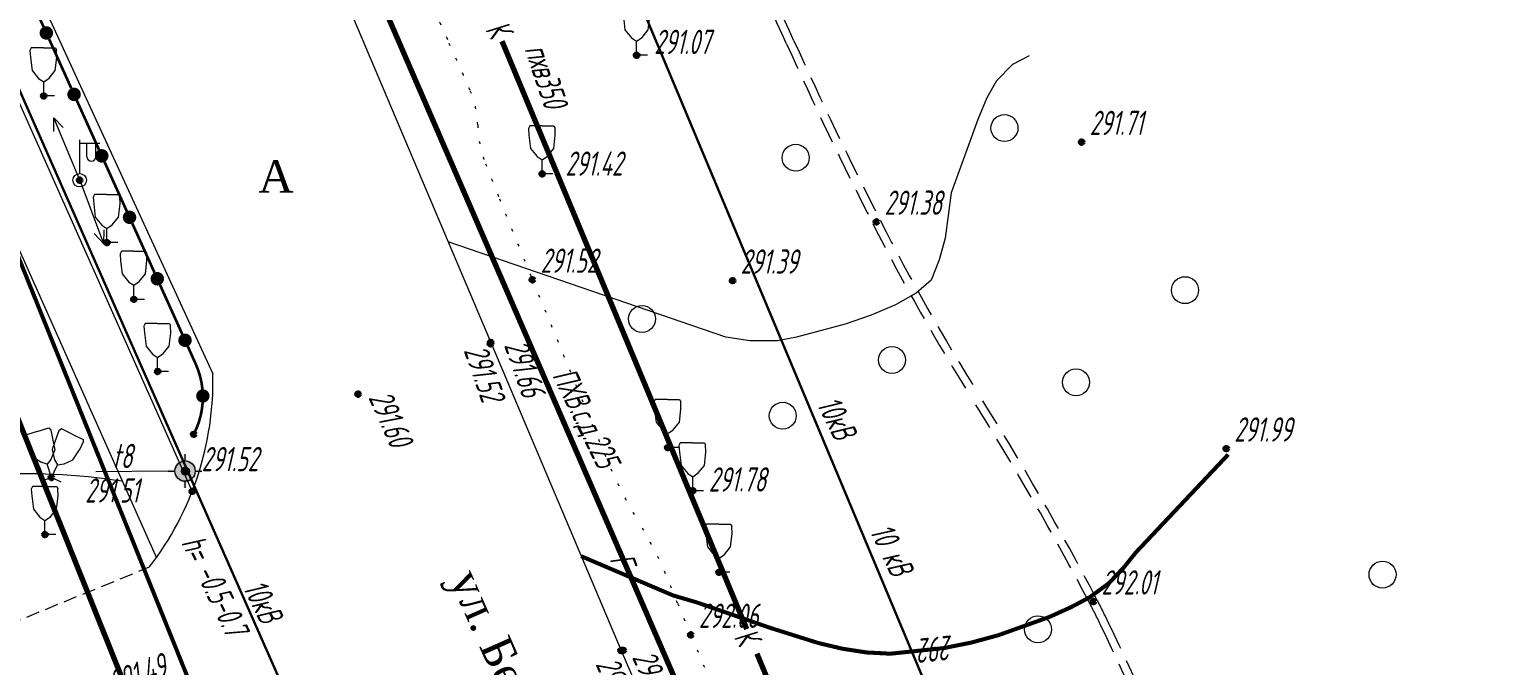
# Model space of a CAD drawing. Header units: metres. Extents: x -857 to 4713, y -766 to 4803.
# Drawn here: x 1814.2 to 1868.3, y 2186.7 to 2210.3 of the extents above; entities that cross this region are included whole.
import ezdxf

# ---------------------------------------------------------------- set-up
doc = ezdxf.new("R2010")
doc.units = ezdxf.units.M
for name, pattern in [('71100000a', [1, 0, -1]), ('COMMUN', [6, 5, -1]), ('DASHED', [0.75, 0.5, -0.25]), ('DASHEDX2', [1.5, 1, -0.5])]:
    doc.linetypes.add(name, pattern=pattern)
for name, color, linetype, lineweight, transparency in [('31252100', 7, 'Continuous', 18, 0.65), ('51472300', 7, 'Continuous', 18, 0.65), ('71100000', 7, 'Continuous', 18, 0.65), ('71133200', 7, 'Continuous', 18, 0.65), ('82211000', 7, 'Continuous', 18, 0.65), ('Commun', 7, 'Continuous', 18, 0.65), ('CONTOURS-LABEL', 7, 'Continuous', 18, 0.65), ('ELE_SKLAD', 7, 'Continuous', 18, 0.65), ('GEO_POINTS', 7, 'Continuous', 18, 0.65), ('Otm', 7, 'Continuous', 18, 0.65), ('R_Поверхность7_CNT-MAJ', 7, 'Continuous', 18, 0.65), ('R_Поверхность7_CNT-MIN', 7, 'Continuous', 18, 0.65), ('R_Поверхность8_CNT-MIN', 7, 'Continuous', 18, 0.65), ('Sit', 7, 'Continuous', 18, 0.65), ('Text', 7, 'Continuous', 18, 0.65), ('Text_com', 7, 'Continuous', 18, 0.65), ('Us_znak', 7, 'Continuous', 18, 0.65), ('Us_znak_fon', 7, 'Continuous', 18, 0.65)]:
    doc.layers.add(name, color=color, linetype=linetype, lineweight=lineweight, transparency=transparency)
doc.styles.add('eskd', font='ESKD1.shx', dxfattribs={"width": 1.2, "oblique": 15})
doc.styles.get("Standard").update_dxf_attribs({"font": 'GOST_0.TTF', "oblique": 15})
doc.styles.add('style1', font='times.ttf', dxfattribs={"height": 1})
doc.linetypes.add('KABELww_500', pattern='A,0.0001,-0.4,[131,ltypeshp.shx,S=0.4,R=90,X=0.4,Y=-0.4],0.2,[131,ltypeshp.shx,S=0.2,R=90,X=0.4,Y=-0.2],3.6,[131,ltypeshp.shx,S=0.2,R=-90,X=-0.4,Y=0.2],0.2,[131,ltypeshp.shx,S=0.4,R=-90,X=-0.4,Y=0.4],-0.8,4,-0.4', length=9.6001)
doc.linetypes.add('ПОДЗ_ЛИНИИ_СВЯЗИ', pattern='A,4.8,-0.2,[133,ltypeshp.shx,S=0.2,R=0,X=-0.2,Y=0],-0.2,4.8,-2', length=12)

# ---------------------------------------------------------------- blocks, each defined once
blk = doc.blocks.new('71133200')
for p, q in [((-0.924145, 3.560442), (-1.024145, 3.360442)), ((-1.024145, 3.360442), (-0.977382, 2.864397)), ((-0.024145, 3.560442), (-0.924145, 3.560442)), ((-0.024145, 3.560442), (0.875855, 3.560442)), ((0.875855, 3.560442), (0.958164, 3.395824)), ((0.975974, 2.864397), (0.958164, 3.395824)), ((-0.977382, 2.864397), (-0.861899, 1.88241)), ((0.861899, 1.88241), (0.975974, 2.864397)), ((-0.861899, 1.88241), (-0.374616, 1.28565)), ((-0.374616, 1.28565), (0, 1.039723)), ((0, 1.039723), (0.401375, 1.321765)), ((0.401375, 1.321765), (0.861899, 1.88241)), ((0, 0), (0, 1.039723)), ((0.8, 0), (0, 0))]:
    blk.add_line(p, q)
at = {"style": 'eskd', "oblique": 14.99997778}
blk.add_attdef('Z', (1.873004, -0.239356), '', height=2, dxfattribs=at)
blk = doc.blocks.new('51472300')
for p, q in [((0, 0.5), (0, 3)), ((0, 2.75), (1.5, 2.75)), ((0.54, 1.74), (0.54, 2.75)), ((1.2, 1.74), (1.2, 2.75))]:
    blk.add_line(p, q)
at = {"color": 7}
for radius in [0.5, 0.05]:
    blk.add_circle((0, 0), radius, dxfattribs=at)
blk.add_arc((0.87, 1.75), 0.331, 182.1567, 357.8433)
at = {"oblique": 15}
blk.add_attdef('Z', (1.02, -1.37), '', height=2, dxfattribs=at)
blk = doc.blocks.new('*U243')
at = {"layer": '82211000', "linetype": 'Continuous', "ltscale": 0.5}
blk.add_hatch(color=256, dxfattribs=at).paths.add_polyline_path([(5192379.91, 4968964.339, 1), (5192379.917, 4968963.839, 1)], flags=0)
at = {"layer": '82211000', "linetype": 'Continuous', "ltscale": 0.5, "flags": 128}
blk.add_lwpolyline([(5192379.639, 4968965.299, 0.1, 0.1, -0.08385), (5192379.899, 4968964.338, 0, 0, 0)], format="xyseb", dxfattribs=at)
at = {"layer": '82211000', "ltscale": 0.5, "const_width": 0.1}
blk.add_lwpolyline([(5192379.906, 4968963.839, -0.102887), (5192379.576, 4968962.668, -0.102887)], format="xyb", dxfattribs=at)
blk = doc.blocks.new('*U244')
at = {"layer": '82211000', "linetype": 'Continuous', "ltscale": 0.5}
for points in [[(5192358.938, 4969012.113, 1), (5192359.135, 4969011.653, 1)], [(5192359.925, 4969009.816, 1), (5192360.123, 4969009.357, 1)], [(5192360.913, 4969007.519, 1), (5192361.11, 4969007.06, 1)], [(5192361.9, 4969005.223, 1), (5192362.098, 4969004.763, 1)], [(5192362.888, 4969002.926, 1), (5192363.085, 4969002.467, 1)], [(5192363.875, 4969000.629, 1), (5192364.073, 4969000.17, 1)], [(5192364.863, 4968998.332, 1), (5192365.06, 4968997.873, 1)], [(5192365.85, 4968996.036, 1), (5192366.048, 4968995.576, 1)], [(5192366.838, 4968993.739, 1), (5192367.035, 4968993.28, 1)], [(5192367.831, 4968991.445, 1), (5192368.037, 4968990.989, 1)], [(5192368.86, 4968989.167, 1), (5192369.066, 4968988.711, 1)], [(5192369.889, 4968986.888, 1), (5192370.095, 4968986.432, 1)], [(5192370.918, 4968984.61, 1), (5192371.124, 4968984.154, 1)], [(5192371.947, 4968982.331, 1), (5192372.153, 4968981.876, 1)], [(5192372.976, 4968980.053, 1), (5192373.182, 4968979.597, 1)], [(5192374.005, 4968977.774, 1), (5192374.211, 4968977.319, 1)], [(5192375.034, 4968975.496, 1), (5192375.24, 4968975.04, 1)], [(5192376.063, 4968973.218, 1), (5192376.269, 4968972.762, 1)], [(5192377.092, 4968970.939, 1), (5192377.298, 4968970.484, 1)], [(5192378.121, 4968968.661, 1), (5192378.327, 4968968.205, 1)], [(5192379.15, 4968966.382, 1), (5192379.356, 4968965.927, 1)]]:
    blk.add_hatch(color=256, dxfattribs=at).paths.add_polyline_path(points, flags=0)
at = {"layer": '82211000', "linetype": 'Continuous', "ltscale": 0.5, "flags": 128}
blk.add_lwpolyline([(5192358.543, 4969013.031, 0.1, 0.1, 0), (5192358.938, 4969012.113, 0, 0, 0)], format="xyseb", dxfattribs=at)
at = {"layer": '82211000', "linetype": 'Continuous', "ltscale": 0.5, "const_width": 0.1}
for points in [[(5192359.135, 4969011.653), (5192359.925, 4969009.816)], [(5192360.123, 4969009.357), (5192360.913, 4969007.519)], [(5192361.11, 4969007.06), (5192361.9, 4969005.223)], [(5192362.098, 4969004.763), (5192362.888, 4969002.926)], [(5192363.085, 4969002.467), (5192363.875, 4969000.629)], [(5192364.073, 4969000.17), (5192364.863, 4968998.332)], [(5192365.06, 4968997.873), (5192365.85, 4968996.036)], [(5192366.048, 4968995.576), (5192366.838, 4968993.739)], [(5192368.037, 4968990.989), (5192368.86, 4968989.167)], [(5192369.066, 4968988.711), (5192369.889, 4968986.888)], [(5192370.095, 4968986.432), (5192370.918, 4968984.61)], [(5192371.124, 4968984.154), (5192371.947, 4968982.331)], [(5192372.153, 4968981.876), (5192372.976, 4968980.053)], [(5192373.182, 4968979.597), (5192374.005, 4968977.774)], [(5192374.211, 4968977.319), (5192375.034, 4968975.496)], [(5192375.24, 4968975.04), (5192376.063, 4968973.218)], [(5192376.269, 4968972.762), (5192377.092, 4968970.939)], [(5192377.298, 4968970.484), (5192378.121, 4968968.661)], [(5192378.327, 4968968.205), (5192379.15, 4968966.382)]]:
    blk.add_lwpolyline(points, dxfattribs=at)
at = {"layer": '82211000', "linetype": 'Continuous', "ltscale": 0.5}
blk.add_lwpolyline([(5192367.035, 4968993.28, 0.1, 0.1, 0), (5192367.679, 4968991.781, 0.1, 0.1, 0), (5192367.831, 4968991.445, 0, 0, 0)], format="xyseb", dxfattribs=at)
at = {"layer": '82211000', "ltscale": 0.5, "const_width": 0.1}
blk.add_lwpolyline([(5192379.356, 4968965.927), (5192379.639, 4968965.299)], dxfattribs=at)
blk = doc.blocks.new('31252100a')
blk.add_circle((0, 0), 1)
blk = doc.blocks.new('NAPR')
at = {"layer": 'Us_znak', "color": 0, "linetype": 'Continuous', "lineweight": -2}
for p in [(-0.191, 2.038), (0.189, 2.037)]:
    blk.add_line(p, (0, 2.5), dxfattribs=at)
blk.add_lwpolyline([(0, 0), (0, 2.5)], dxfattribs=at)
blk = doc.blocks.new('POINT')
at = {"layer": 'Us_znak', "linetype": 'Continuous', "lineweight": -2}
h = blk.add_hatch(color=0, dxfattribs=at)
edge = h.paths.add_edge_path()
edge.add_arc((0, 0), 0.05, 0, 360)
at = {"layer": 'Us_znak_fon', "linetype": 'Continuous', "true_color": 0xffffff}
blk.add_hatch(color=7, dxfattribs=at).paths.add_polyline_path([(-0.422, 0.05, -0.346708), (-0.05, 0.422), (-0.05, 0.625), (0.05, 0.625), (0.05, 0.422, -0.346708), (0.422, 0.05), (0.625, 0.05), (0.625, -0.05), (0.422, -0.05, -0.346708), (0.05, -0.422), (0.05, -0.625), (-0.05, -0.625), (-0.05, -0.422, -0.346708), (-0.422, -0.05), (-0.625, -0.05), (-0.625, 0.05)])
at = {"layer": 'Us_znak', "color": 0, "linetype": 'Continuous', "lineweight": -2}
for p, q in [((0, 0.375), (0, 0.625)), ((-0.625, 0), (-0.375, 0)), ((0.375, 0), (0.625, 0)), ((0, -0.625), (0, -0.375))]:
    blk.add_line(p, q, dxfattribs=at)
for radius in [0.375, 0.05]:
    blk.add_circle((0, 0), radius, dxfattribs=at)

msp = doc.modelspace()

# ---------------------------------------------------------------- linework, layer by layer
at = {"color": 192, "linetype": 'ПОДЗ_ЛИНИИ_СВЯЗИ', "lineweight": 60, "ltscale": 0.4, "const_width": 0.15, "elevation": 290.074, "flags": 128}
msp.add_lwpolyline([(1803.87, 2226.659), (1823.825, 2177.119)], dxfattribs=at)
msp.add_circle((1927.819, 2018.595), 2784.802)
at = {"layer": '71100000', "linetype": '71100000a', "ltscale": 0.5}
msp.add_lwpolyline([(1828.497, 2212.775, 0.002206), (1829.808, 2209.849, -0.003622), (1830.602, 2208.064, -0.096766), (1830.888, 2206.774, 0.087041), (1831.178, 2205.336, 0.002991), (1831.694, 2204.039, 0.001287), (1832.918, 2201.036, 0.001024), (1835.132, 2195.678, 0.003323), (1835.828, 2194.031, 0.03711), (1836.869, 2192.038, -0.039081), (1837.851, 2190.141, -0.003315), (1838.304, 2189.045, 0.003096), (1838.79, 2187.872, 0.00177), (1840.51, 2183.824, 0.001051)], format="xyb", dxfattribs=at)
at = {"layer": 'Commun', "color": 1, "linetype": 'KABELww_500', "lineweight": 30, "flags": 128}
msp.add_lwpolyline([(1754.518, 2345.67), (1759.465, 2333.845), (1767.312, 2315.667), (1778.051, 2290.959), (1796.038, 2248.672), (1799.985, 2239.65), (1806.538, 2224.711), (1825.247, 2182.366), (1839.593, 2149.556), (1853.497, 2117.028), (1865.402, 2089.373), (1865.402, 2089.373)], dxfattribs=at)
at = {"layer": 'Commun', "color": 106, "linetype": 'COMMUN', "ltscale": 0.7, "const_width": 0.2, "elevation": 288.015, "flags": 128}
msp.add_lwpolyline([(1770.988, 2295.787), (1794.618, 2243.743), (1823.314, 2172.272), (1848.217, 2117.241)], dxfattribs=at)
at = {"layer": 'Commun', "color": 4, "linetype": 'COMMUN', "ltscale": 0.7, "const_width": 0.2, "flags": 128}
msp.add_lwpolyline([(1893.493, 2183.69), (1885.977, 2182.036), (1876.849, 2161.782), (1859.267, 2141.055), (1858.358, 2139.3), (1845.272, 2169.941), (1825.789, 2214.873), (1813.516, 2244.405)], dxfattribs=at)
at = {"layer": 'Commun', "color": 1, "linetype": 'KABELww_500', "lineweight": 30, "elevation": 289.986, "flags": 128}
msp.add_lwpolyline([(1823.243, 2243.929), (1855.866, 2166.081), (1875.595, 2122.577), (1937.084, 1994.846)], dxfattribs=at)
at = {"layer": 'Commun', "color": 32, "linetype": 'COMMUN', "ltscale": 0.7, "const_width": 0.2, "elevation": 289.283, "flags": 128}
for points in [[(1831.79, 2209.88), (1840.867, 2188.086)], [(1841.245, 2187.177), (1859.038, 2144.454)]]:
    msp.add_lwpolyline(points, dxfattribs=at)
at = {"layer": 'GEO_POINTS', "color": 1, "elevation": 291.52}
msp.add_lwpolyline([(1820.045, 2193.94), (1820.045, 2193.94)], dxfattribs=at)
at = {"layer": 'GEO_POINTS', "lineweight": 60}
for centre in [(1836.781, 2209.361, 291.066), (1814.788, 2207.85, 290.886), (1853.29, 2206.141, 291.709), (1816.122, 2204.726, 291.034), (1833.278, 2204.961, 291.424), (1845.678, 2203.184, 291.381), (1817.133, 2202.416, 291.179), (1832.918, 2201.036, 291.524), (1840.342, 2201.003, 291.394), (1818.131, 2200.311, 291.257), (1831.369, 2198.714, 291.655), (1831.358, 2198.663, 291.522), (1819.014, 2197.638, 291.388), (1826.448, 2196.798, 291.598), (1820.353, 2195.308, 291.547), (1837.937, 2194.813, 291.724), (1858.653, 2194.777, 291.99), (1820.032, 2193.944, 291.509), (1815.071, 2193.706, 291.275), (1820.298, 2193.193, 291.426), (1838.864, 2193.214, 291.777), (1814.835, 2191.591, 291.474), (1839.839, 2190.192, 291.991), (1853.726, 2189.108, 292.008), (1838.79, 2187.872, 292.063), (1836.206, 2187.292, 292.01), (1836.289, 2187.299, 292.153)]:
    msp.add_circle(centre, 0.06, dxfattribs=at)
at = {"layer": 'GEO_POINTS', "color": 1}
msp.add_circle((1820.045, 2193.94, 291.52), 0.15, dxfattribs=at)
at = {"layer": 'R_Поверхность7_CNT-MAJ', "color": 32, "const_width": 0.15, "elevation": 292, "flags": 128}
msp.add_lwpolyline([(1858.726, 2194.558), (1855.312, 2190.94), (1854.836, 2190.351), (1854.295, 2189.783), (1853.592, 2189.269), (1852.901, 2188.902), (1852.09, 2188.536), (1850.217, 2187.866), (1849.206, 2187.59), (1848.181, 2187.383), (1846.196, 2187.175), (1845.316, 2187.221), (1844.429, 2187.357), (1843.536, 2187.567), (1841.739, 2188.132), (1839.035, 2189.07), (1838.137, 2189.334), (1834.725, 2190.789)], dxfattribs=at)
at = {"layer": 'R_Поверхность7_CNT-MIN', "color": 32, "elevation": 291.5, "flags": 128}
msp.add_lwpolyline([(1851.345, 2209.338), (1850.723, 2209.02), (1850.136, 2208.405), (1849.774, 2207.784), (1849.433, 2206.98), (1848.446, 2204.259), (1848.23, 2202.573), (1848.01, 2201.78), (1847.714, 2201.021), (1847.157, 2200.544), (1846.389, 2200.108), (1845.487, 2199.72), (1844.523, 2199.385), (1842.71, 2198.903), (1842.008, 2198.768), (1840.986, 2198.773), (1840.095, 2198.914), (1829.786, 2202.447)], dxfattribs=at)
at = {"layer": 'R_Поверхность8_CNT-MIN', "color": 32}
msp.add_lwpolyline([(1817.701, 2193.566, 0.053364), (1812.628, 2193.801, 0.083911), (1809.469, 2193.068, 0.001205), (1805.942, 2191.586, 0.004238), (1804.944, 2191.154, 0.001916), (1801.885, 2189.785, 0.012103), (1801.407, 2189.555, 0.043855), (1800.677, 2189.096, -0.009757), (1797.551, 2186.822, -0.013155), (1795.325, 2185.354, -0.008741), (1791.883, 2183.294)], format="xyb", dxfattribs=at)
at = {"layer": 'Sit', "flags": 128}
for points, elevation in [([(1797.789, 2277.725), (1801.462, 2269.121), (1806.568, 2257.188), (1817.197, 2232.163), (1825.138, 2213.415), (1831.369, 2198.714), (1836.206, 2187.292), (1841.172, 2175.765), (1848.679, 2158.042), (1853.018, 2147.747)], 287.59), ([(1799.646, 2246.156), (1802.716, 2238.994), (1808.536, 2225.31), (1814.159, 2212.551), (1821.063, 2197.551)], 289.534), ([(1797.117, 2245.092), (1800.31, 2237.917), (1806.437, 2224.113), (1812.875, 2209.819), (1820.298, 2193.193)], 289.431), ([(1811.632, 2207.159), (1818.966, 2190.732)], 290.271), ([(1819.407, 2193.944), (1816.724, 2193.911)], 291.509)]:
    msp.add_lwpolyline(points, dxfattribs=dict(at, elevation=elevation))
at = {"layer": 'Sit', "linetype": 'DASHEDX2'}
for points in [[(1823.526, 2265.308, 0.007412), (1825.858, 2261.069, 0.008722), (1827.955, 2257.53, 0.001961), (1828.798, 2256.176, -0.004281), (1829.179, 2255.557, -0.104265), (1830.651, 2251.333, 0.059888), (1832.579, 2243.699, 0.036223), (1834.172, 2240.309, -0.039859), (1835.58, 2237.257, -0.143981), (1836.029, 2230.514, 0.131018), (1836.339, 2222.95, 0.007018), (1837.336, 2219.896, 0.034867), (1837.596, 2219.281, 0.009275), (1838.41, 2217.745, -0.008028), (1839.35, 2215.984, -0.012289), (1842.344, 2209.777, 0.011484), (1845.544, 2203.116, 0.022527), (1849.234, 2196.608, -0.019232), (1853.593, 2189.038, -0.010593), (1854.034, 2188.154, -0.001501), (1857.013, 2181.804, -0.041545), (1859.462, 2175.149, -0.029346), (1861.564, 2165.324, -0.029346)], [(1823.791, 2265.449, 0.007412), (1826.118, 2261.217, 0.008722), (1828.211, 2257.687, 0.001961), (1829.052, 2256.335, -0.004281), (1829.435, 2255.712, -0.104265), (1830.949, 2251.372, 0.059888), (1832.859, 2243.807, 0.036223), (1834.434, 2240.456, -0.039859), (1835.861, 2237.361, -0.143981), (1836.321, 2230.449, 0.131018), (1836.626, 2223.039, 0.007018), (1837.62, 2219.993, 0.034867), (1837.863, 2219.417, 0.009275), (1838.672, 2217.891, -0.008028), (1839.617, 2216.12, -0.012289), (1842.617, 2209.9, 0.011484), (1845.811, 2203.252, 0.022527), (1849.488, 2196.768, -0.019232), (1853.859, 2189.178, -0.010593), (1854.305, 2188.283, -0.001501), (1857.285, 2181.93, -0.041545), (1859.751, 2175.229, -0.029346), (1861.861, 2165.369, -0.029346)]]:
    msp.add_lwpolyline(points, format="xyb", dxfattribs=at)
at = {"layer": 'Sit', "elevation": 290.831, "flags": 128}
msp.add_lwpolyline([(1818.717, 2190.396), (1818.717, 2190.396, 0.172061), (1821.063, 2197.551, -0.887376)], format="xyb", dxfattribs=at)
at = {"layer": 'Sit', "linetype": 'DASHED', "elevation": 290.831, "flags": 128}
msp.add_lwpolyline([(1809.991, 2186.832), (1818.717, 2190.396)], dxfattribs=at)

# ---------------------------------------------------------------- block references
at = {"layer": '31252100', "color": 7, "xscale": 0.5, "yscale": 0.5, "zscale": 0.5}
for p in [(1850.427, 2206.659), (1842.684, 2205.559), (1857.126, 2200.651), (1836.983, 2199.583), (1846.254, 2198.063), (1853.08, 2197.236), (1842.204, 2195.995), (1864.451, 2190.109), (1851.669, 2188.076)]:
    msp.add_blockref('31252100a', p, dxfattribs=at)
at = {"layer": '51472300', "color": 7, "xscale": 0.5, "yscale": 0.5, "zscale": 0.5}
msp.add_blockref('51472300', (1816.122, 2204.726, 291.034), dxfattribs=at)
at = {"layer": '71133200', "color": 7, "xscale": 0.5, "yscale": 0.5, "zscale": 0.5}
for p in [(1836.781, 2209.361, 291.066), (1814.788, 2207.85, 290.886), (1833.278, 2204.961, 291.424), (1817.133, 2202.416, 291.179), (1818.131, 2200.311, 291.257), (1819.014, 2197.638, 291.388), (1837.937, 2194.813, 291.724), (1838.864, 2193.214, 291.777), (1814.835, 2191.591, 291.474), (1839.839, 2190.192, 291.991)]:
    msp.add_blockref('71133200', p, dxfattribs=at)
at = {"layer": '71133200', "color": 7, "zscale": 0.5}
for xscale, yscale, rotation in [(-0.5, 0.4999999999999999, 17.50092072176805), (0.5, 0.5, 333.799213007318)]:
    msp.add_blockref('71133200', (1815.071, 2193.706, 291.275), dxfattribs=dict(at, xscale=xscale, yscale=yscale, rotation=rotation))
at = {"layer": '82211000', "color": 7}
for name in ['*U244', '*U243']:
    msp.add_blockref(name, (-5190559.223, -4966767.36), dxfattribs=at)
at = {"layer": 'Sit', "color": 7, "linetype": 'Continuous', "rotation": 22.53825370905681}
msp.add_blockref('NAPR', (1816.122, 2204.726, 291.034), dxfattribs=at)
at = {"layer": 'Sit', "color": 7, "linetype": 'Continuous', "xscale": -1, "rotation": 200.6505008097862}
msp.add_blockref('NAPR', (1816.122, 2204.726, 291.034), dxfattribs=at)
at = {"layer": 'Sit', "color": 7, "linetype": 'Continuous'}
msp.add_blockref('POINT', (1820.032, 2193.944, 291.509), dxfattribs=at)

# ---------------------------------------------------------------- texts
at = {"layer": 'CONTOURS-LABEL', "color": 32, "oblique": 13, "width": 0.8}
msp.add_text('292', height=0.9, rotation=185.9726, dxfattribs=at).set_placement((1848.486, 2187.861, 292))
at = {"layer": 'ELE_SKLAD', "oblique": 13, "width": 0.8}
msp.add_text('t8', height=0.9, dxfattribs=at).set_placement((1817.346, 2194.054, 291.509))
at = {"layer": 'GEO_POINTS', "oblique": 13, "width": 0.8}
msp.add_text('291.52', height=0.9, dxfattribs=at).set_placement((1820.645, 2193.94, 291.52))
at = {"layer": 'Otm', "oblique": 13, "width": 0.8}
for s, p in [('291.07', (1837.434, 2209.405, 291.066)), ('291.71', (1853.59, 2206.401, 291.709)), ('291.42', (1834.141, 2204.893, 291.424)), ('291.38', (1845.978, 2203.444, 291.381)), ('291.52', (1833.218, 2201.296, 291.524)), ('291.39', (1840.642, 2201.263, 291.394)), ('291.99', (1858.953, 2195.037, 291.99)), ('291.78', (1839.457, 2193.184, 291.777)), ('291.51', (1816.326, 2192.778, 291.509)), ('292.01', (1854.026, 2189.368, 292.008)), ('292.06', (1839.09, 2188.132, 292.063))]:
    msp.add_text(s, height=0.9, dxfattribs=at).set_placement(p)
for s, rotation, p in [('291.52', 289.2095, (1830.359, 2198.42, 291.522)), ('291.66', 289.2095, (1831.858, 2198.611, 291.655)), ('291.60', 293.7832, (1826.823, 2196.67, 291.598)), ('291.49', 19.3084, (1817.407, 2185.639, 582.91)), ('292.01', 293.3045, (1835.249, 2186.791, 292.01)), ('292.15', 293.3045, (1836.602, 2187.047, 292.153))]:
    msp.add_text(s, height=0.9, rotation=rotation, dxfattribs=at).set_placement(p)
at = {"layer": 'Text', "style": 'style1'}
msp.add_text('А', height=1.2, dxfattribs=at).set_placement((1822.751, 2204.27))
msp.add_text('ул. Беспалова', height=1.2, rotation=293.918, dxfattribs=at).set_placement((1829.822, 2189.955, -285.22))
at = {"layer": 'Text_com', "oblique": 13, "width": 0.8}
for s, rotation, p in [('К', 300.3586, (1831.152, 2210.314, 286.771)), ('пхв350', 288.6048, (1832.613, 2209.594, 569.543)), ('ПХВ.с.д.225', 296.1628, (1833.634, 2197.492, 856.215)), ('10кВ', 296.6455, (1843.449, 2196.422, 568.007)), ('Г', 290.4382, (1835.767, 2190.69, 282.899)), ('10кВ', 296.6455, (1822.164, 2189.622, 278.021)), ('К', 300.3586, (1840.365, 2187.791, 286.771))]:
    msp.add_text(s, height=0.9, rotation=rotation, dxfattribs=at).set_placement(p)
at = {"layer": 'Text_com', "color": 1, "oblique": 13, "width": 0.8}
for s, p in [('10 кВ ', (1845.414, 2191.716, 568.007)), ('h= -0.5-0.7', (1819.874, 2191.294, 568.007))]:
    msp.add_text(s, height=0.9, rotation=295.6548, dxfattribs=at).set_placement(p)

doc.saveas('drawing.dxf')
